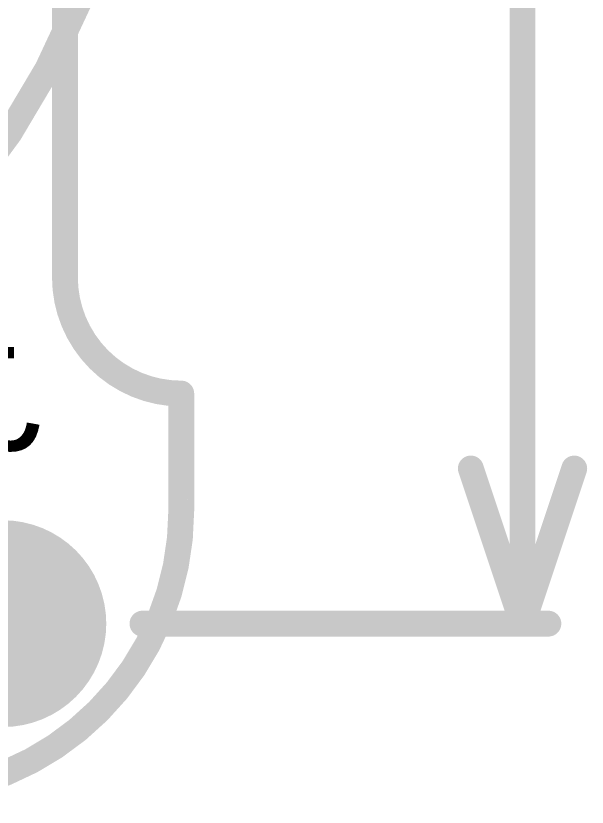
# Model space of a CAD drawing. Header units: millimetres. Extents: x 1.22 to 4.12, y 1.17 to 3.21.
# Drawn here: x 2.606 to 2.827, y 1.302 to 1.6081 of the extents above; entities that cross this region are included whole.
import ezdxf

# ---------------------------------------------------------------- set-up
doc = ezdxf.new("R2010")
doc.units = ezdxf.units.MM
doc.header["$MEASUREMENT"] = 0
for name, color, linetype in [('BottomOverlay', 54, 'Continuous'), ('Mechanical1', 6, 'Continuous'), ('Mechanical2', 216, 'Continuous'), ('PadHoleLayer', 156, 'Continuous')]:
    doc.layers.add(name, color=color, linetype=linetype)

# ---------------------------------------------------------------- blocks, each defined once
blk = doc.blocks.new('CR1220_2_B_36')
at = {"layer": 'BottomOverlay', "const_width": 0.01}
blk.add_lwpolyline([(0.2876492, -0.0573321, -0.8178155829950317), (-0.2872952, -0.0590809)], format="xyb", dxfattribs=at)

msp = doc.modelspace()

# ---------------------------------------------------------------- linework, layer by layer
at = {"layer": 'Mechanical1', "const_width": 0.01}
for points in [[(2.8019996, 1.372999), (2.8019996, 1.7370874)], [(2.7819996, 1.432999), (2.8019996, 1.372999)], [(2.8019996, 1.372999), (2.8219996, 1.432999)], [(2.655, 1.372999), (2.8119996, 1.372999)]]:
    msp.add_lwpolyline(points, dxfattribs=at)
at = {"layer": 'Mechanical1', "const_width": 0.005}
for points in [[(2.7794996, 1.432999, 1), (2.7844996, 1.432999, 1)], [(2.8194996, 1.432999, 1), (2.8244996, 1.432999, 1)], [(2.6525, 1.372999, 1), (2.6575, 1.372999, 1)], [(2.7994996, 1.372999, 1), (2.8044996, 1.372999, 1)], [(2.7994996, 1.372999, 1), (2.8044996, 1.372999, 1)], [(2.7994996, 1.372999, 1), (2.8044996, 1.372999, 1)], [(2.8094996, 1.372999, 1), (2.8144996, 1.372999, 1)]]:
    msp.add_lwpolyline(points, format="xyb", close=True, dxfattribs=at)
at = {"layer": 'Mechanical2', "const_width": 0.01}
for points in [[(2.6250007, 1.5070009), (2.6250007, 1.6470009)], [(2.67, 1.416721), (2.67, 1.461999)]]:
    msp.add_lwpolyline(points, dxfattribs=at)
for points in [[(2.67, 1.461999, -0.4142135623730951), (2.625, 1.506999)], [(2.6700008, 1.4620008, -0.4142135623730951), (2.6250007, 1.5070009)], [(2.67, 1.416721, -0.4142135623730951), (2.5602777, 1.3069987)], [(2.6700001, 1.4167208, -1.496605762665489), (2.67, 1.416721)]]:
    msp.add_lwpolyline(points, format="xyb", dxfattribs=at)
at = {"layer": 'Mechanical2', "const_width": 0.005}
for points in [[(2.6225, 1.506999, 1), (2.6275, 1.506999, 1)], [(2.6225007, 1.5070009, 1), (2.6275007, 1.5070009, 1)], [(2.6225007, 1.5070009, 1), (2.6275007, 1.5070009, 1)], [(2.6675, 1.461999, 1), (2.6725, 1.461999, 1)], [(2.6675, 1.461999, 1), (2.6725, 1.461999, 1)], [(2.6675008, 1.4620008, 1), (2.6725008, 1.4620008, 1)], [(2.6675, 1.416721, 1), (2.6725, 1.416721, 1)], [(2.6675, 1.416721, 1), (2.6725, 1.416721, 1)], [(2.6675, 1.416721, 1), (2.6725, 1.416721, 1)], [(2.6675001, 1.4167208, 1), (2.6725001, 1.4167208, 1)]]:
    msp.add_lwpolyline(points, format="xyb", close=True, dxfattribs=at)
at = {"layer": 'PadHoleLayer', "const_width": 0.04}
msp.add_lwpolyline([(2.581, 1.372999, 1), (2.621, 1.372999, 1)], format="xyb", close=True, dxfattribs=at)

# ---------------------------------------------------------------- block references
at = {"rotation": 90}
msp.add_blockref('CR1220_2_B_36', (2.359, 1.7247322), dxfattribs=at)

# ---------------------------------------------------------------- texts
at = {"layer": 'BottomOverlay', "text_generation_flag": 2}
msp.add_text('J1', height=0.04, dxfattribs=at).set_placement((2.616, 1.44))

doc.saveas('drawing.dxf')
